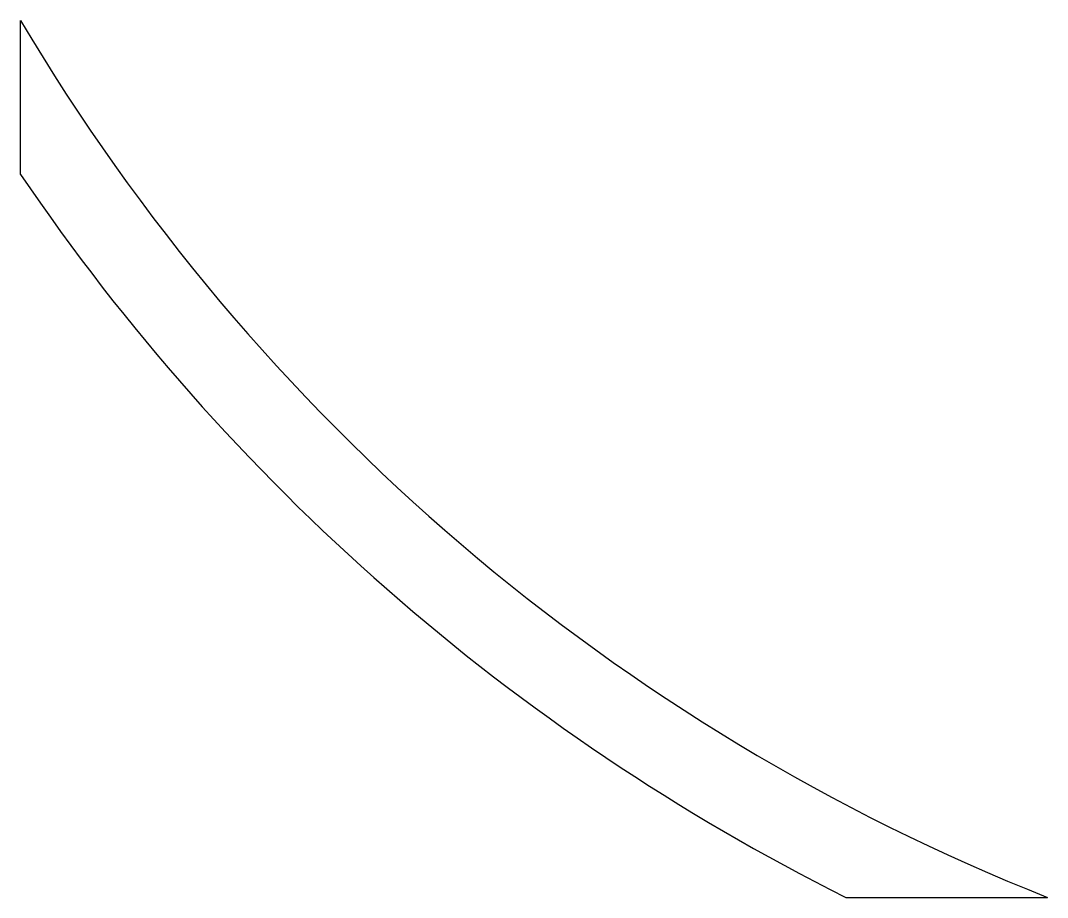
# Model space of a CAD drawing. Extents: x 0 to 18.7, y 1 to 17.
import ezdxf

# ---------------------------------------------------------------- set-up
doc = ezdxf.new("R2010")
doc.units = 0
doc.header["$MEASUREMENT"] = 0
doc.layers.add('VISIBLE', color=7, linetype='CONTINUOUS')

msp = doc.modelspace()

# ---------------------------------------------------------------- linework, layer by layer
at = {"layer": 'VISIBLE'}
for p, q in [((0, 14.15), (0, 16.95)), ((15, 1), (18.667, 1))]:
    msp.add_line(p, q, dxfattribs=at)
for radius, start, end in [(37.962, 210.6186, 248.3548), (39.462, 214.1199, 243.4001)]:
    msp.add_arc((32.67, 36.286), radius, start, end, dxfattribs=at)

doc.saveas('drawing.dxf')
